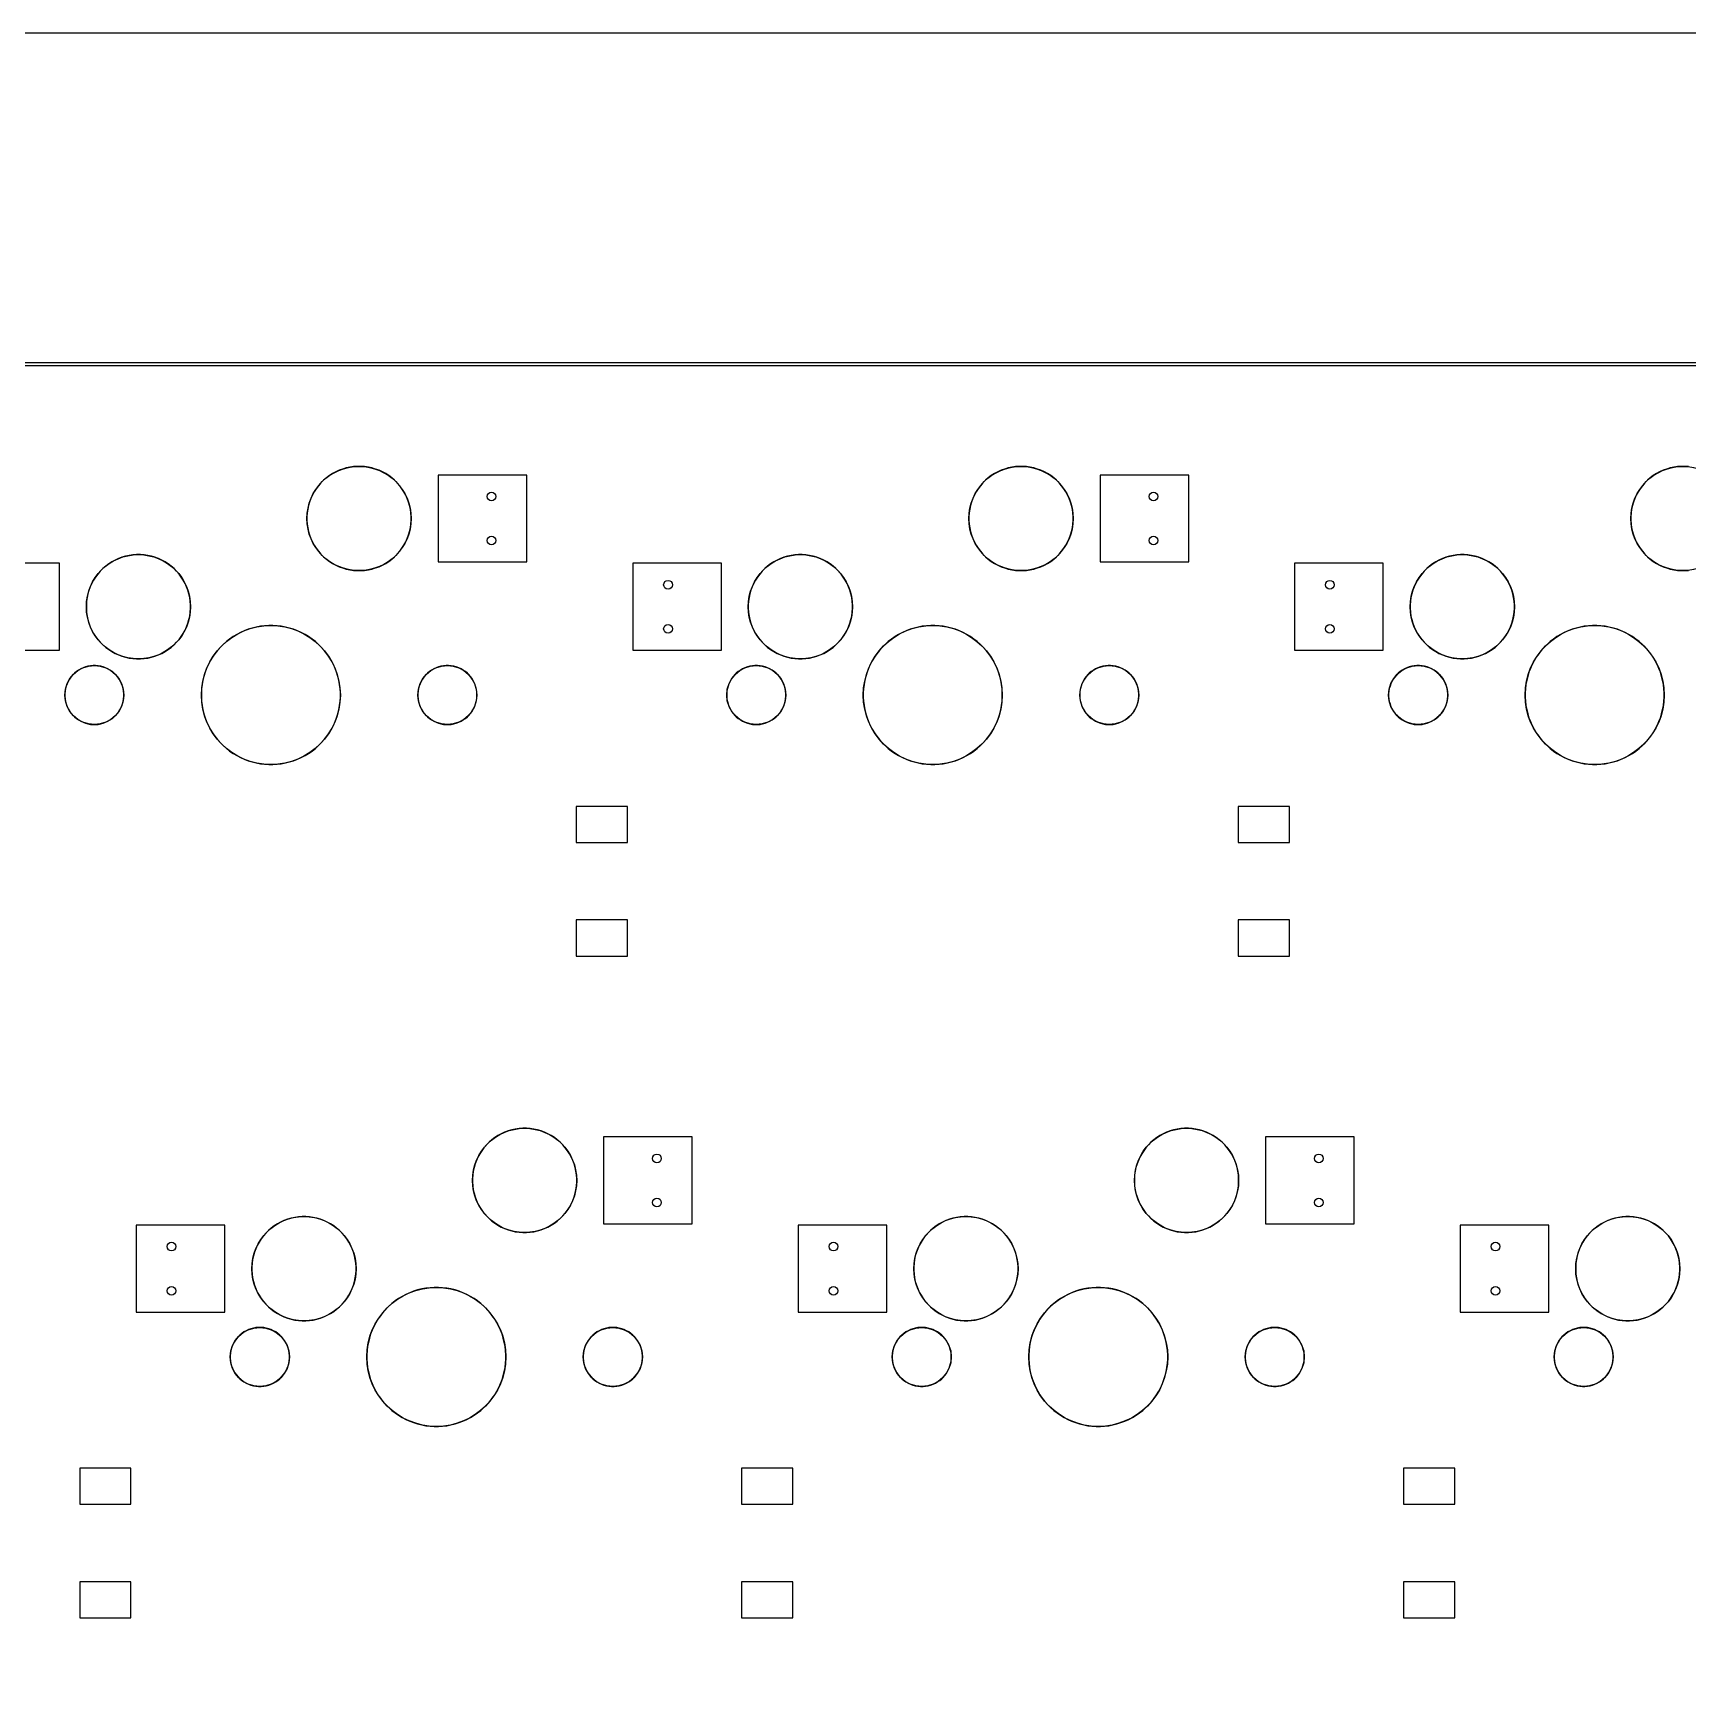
# Model space of a CAD drawing. Header units: millimetres. Extents: x 0 to 248, y 0 to 95.
# Drawn here: x 126.51 to 174.13, y 47.62 to 95.25 of the extents above; entities that cross this region are included whole.
import ezdxf

# ---------------------------------------------------------------- set-up
doc = ezdxf.new("R2010")
doc.units = ezdxf.units.MM

msp = doc.modelspace()

# ---------------------------------------------------------------- linework, layer by layer
at = {"layer": '16_copper'}
for points in [[(140.715, 82.53), (138.165, 82.53), (138.165, 80.03), (140.715, 80.03)], [(159.765, 82.53), (157.215, 82.53), (157.215, 80.03), (159.765, 80.03)], [(127.265, 79.99), (124.715, 79.99), (124.715, 77.49), (127.265, 77.49)], [(146.315, 79.99), (143.765, 79.99), (143.765, 77.49), (146.315, 77.49)], [(165.365, 79.99), (162.815, 79.99), (162.815, 77.49), (165.365, 77.49)], [(143.612, 72.996), (142.138, 72.996), (142.138, 71.959), (143.612, 71.959)], [(162.662, 72.996), (161.188, 72.996), (161.188, 71.959), (162.662, 71.959)], [(143.612, 69.726), (142.138, 69.726), (142.138, 68.689), (143.612, 68.689)], [(162.662, 69.726), (161.188, 69.726), (161.188, 68.689), (162.662, 68.689)], [(145.478, 63.48), (142.928, 63.48), (142.928, 60.98), (145.478, 60.98)], [(164.528, 63.48), (161.978, 63.48), (161.978, 60.98), (164.528, 60.98)], [(132.028, 60.94), (129.477, 60.94), (129.477, 58.44), (132.028, 58.44)], [(151.078, 60.94), (148.528, 60.94), (148.528, 58.44), (151.078, 58.44)], [(170.127, 60.94), (167.578, 60.94), (167.578, 58.44), (170.127, 58.44)], [(129.325, 53.946), (127.851, 53.946), (127.851, 52.909), (129.325, 52.909)], [(148.375, 53.946), (146.9, 53.946), (146.9, 52.909), (148.375, 52.909)], [(167.424, 53.946), (165.951, 53.946), (165.951, 52.909), (167.424, 52.909)], [(129.325, 50.676), (127.851, 50.676), (127.851, 49.639), (129.325, 49.639)], [(148.375, 50.676), (146.9, 50.676), (146.9, 49.639), (148.375, 49.639)], [(167.424, 50.676), (165.951, 50.676), (165.951, 49.639), (167.424, 49.639)]]:
    msp.add_lwpolyline(points, close=True, dxfattribs=at)
at = {"layer": '1_copper'}
msp.add_lwpolyline([(238.125, 85.763), (9.525, 85.763)], dxfattribs=at)
msp.add_lwpolyline([(9.563, 9.563), (9.563, 85.687), (238.087, 85.687), (238.087, 9.563)], close=True, dxfattribs=at)
at = {"layer": 'drills_NPTH'}
for centre, radius in [((135.89, 81.28), 1.5), ((154.94, 81.28), 1.5), ((173.99, 81.28), 1.5), ((129.54, 78.74), 1.5), ((148.59, 78.74), 1.5), ((167.64, 78.74), 1.5), ((133.35, 76.2), 2), ((152.4, 76.2), 2), ((171.45, 76.2), 2), ((128.27, 76.2), 0.85), ((138.43, 76.2), 0.85), ((147.32, 76.2), 0.85), ((157.48, 76.2), 0.85), ((166.37, 76.2), 0.85), ((140.653, 62.23), 1.5), ((159.703, 62.23), 1.5), ((134.303, 59.69), 1.5), ((153.353, 59.69), 1.5), ((172.403, 59.69), 1.5), ((138.113, 57.15), 2), ((157.162, 57.15), 2), ((133.032, 57.15), 0.85), ((143.192, 57.15), 0.85), ((152.083, 57.15), 0.85), ((162.243, 57.15), 0.85), ((171.133, 57.15), 0.85)]:
    msp.add_circle(centre, radius, dxfattribs=at)
at = {"layer": 'drills_PTH'}
for centre in [(139.7, 81.915), (158.75, 81.915), (139.7, 80.645), (158.75, 80.645), (144.78, 79.375), (163.83, 79.375), (144.78, 78.105), (163.83, 78.105), (144.463, 62.865), (163.513, 62.865), (144.463, 61.595), (163.513, 61.595), (130.493, 60.325), (149.543, 60.325), (168.593, 60.325), (130.493, 59.055), (149.543, 59.055), (168.593, 59.055)]:
    msp.add_circle(centre, 0.125, dxfattribs=at)
at = {"layer": 'holes'}
for points in [[(134.39, 81.226), (134.398, 81.12), (134.413, 81.014), (134.436, 80.909), (134.466, 80.806), (134.503, 80.706), (134.548, 80.608), (134.599, 80.514), (134.657, 80.424), (134.721, 80.338), (134.791, 80.257), (134.867, 80.181), (134.948, 80.111), (135.034, 80.047), (135.124, 79.989), (135.218, 79.938), (135.316, 79.893), (135.416, 79.856), (135.519, 79.826), (135.624, 79.803), (135.73, 79.788), (135.836, 79.78), (135.944, 79.78), (136.05, 79.788), (136.156, 79.803), (136.261, 79.826), (136.364, 79.856), (136.464, 79.893), (136.562, 79.938), (136.656, 79.989), (136.746, 80.047), (136.832, 80.111), (136.913, 80.181), (136.989, 80.257), (137.059, 80.338), (137.123, 80.424), (137.181, 80.514), (137.232, 80.608), (137.277, 80.706), (137.314, 80.806), (137.344, 80.909), (137.367, 81.014), (137.382, 81.12), (137.39, 81.226), (137.39, 81.334), (137.382, 81.44), (137.367, 81.547), (137.344, 81.651), (137.314, 81.754), (137.277, 81.854), (137.232, 81.952), (137.181, 82.046), (137.123, 82.136), (137.059, 82.222), (136.989, 82.303), (136.913, 82.379), (136.832, 82.449), (136.746, 82.513), (136.656, 82.571), (136.562, 82.622), (136.464, 82.667), (136.364, 82.704), (136.261, 82.734), (136.156, 82.757), (136.05, 82.772), (135.944, 82.78), (135.836, 82.78), (135.73, 82.772), (135.624, 82.757), (135.519, 82.734), (135.416, 82.704), (135.316, 82.667), (135.218, 82.622), (135.124, 82.571), (135.034, 82.513), (134.948, 82.449), (134.867, 82.379), (134.791, 82.303), (134.721, 82.222), (134.657, 82.136), (134.599, 82.046), (134.548, 81.952), (134.503, 81.854), (134.466, 81.754), (134.436, 81.651), (134.413, 81.547), (134.398, 81.44), (134.39, 81.334), (134.39, 81.226)], [(153.44, 81.226), (153.448, 81.12), (153.463, 81.014), (153.486, 80.909), (153.516, 80.806), (153.553, 80.706), (153.598, 80.608), (153.649, 80.514), (153.707, 80.424), (153.771, 80.338), (153.841, 80.257), (153.917, 80.181), (153.998, 80.111), (154.084, 80.047), (154.174, 79.989), (154.268, 79.938), (154.366, 79.893), (154.466, 79.856), (154.569, 79.826), (154.674, 79.803), (154.78, 79.788), (154.886, 79.78), (154.994, 79.78), (155.1, 79.788), (155.207, 79.803), (155.311, 79.826), (155.414, 79.856), (155.514, 79.893), (155.612, 79.938), (155.706, 79.989), (155.796, 80.047), (155.882, 80.111), (155.963, 80.181), (156.039, 80.257), (156.109, 80.338), (156.173, 80.424), (156.231, 80.514), (156.282, 80.608), (156.327, 80.706), (156.364, 80.806), (156.394, 80.909), (156.417, 81.014), (156.432, 81.12), (156.44, 81.226), (156.44, 81.334), (156.432, 81.44), (156.417, 81.547), (156.394, 81.651), (156.364, 81.754), (156.327, 81.854), (156.282, 81.952), (156.231, 82.046), (156.173, 82.136), (156.109, 82.222), (156.039, 82.303), (155.963, 82.379), (155.882, 82.449), (155.796, 82.513), (155.706, 82.571), (155.612, 82.622), (155.514, 82.667), (155.414, 82.704), (155.311, 82.734), (155.207, 82.757), (155.1, 82.772), (154.994, 82.78), (154.886, 82.78), (154.78, 82.772), (154.674, 82.757), (154.569, 82.734), (154.466, 82.704), (154.366, 82.667), (154.268, 82.622), (154.174, 82.571), (154.084, 82.513), (153.998, 82.449), (153.917, 82.379), (153.841, 82.303), (153.771, 82.222), (153.707, 82.136), (153.649, 82.046), (153.598, 81.952), (153.553, 81.854), (153.516, 81.754), (153.486, 81.651), (153.463, 81.547), (153.448, 81.44), (153.44, 81.334), (153.44, 81.226)], [(128.04, 78.686), (128.048, 78.58), (128.063, 78.474), (128.086, 78.369), (128.116, 78.266), (128.153, 78.166), (128.198, 78.068), (128.249, 77.974), (128.307, 77.884), (128.371, 77.798), (128.441, 77.717), (128.517, 77.641), (128.598, 77.571), (128.684, 77.507), (128.774, 77.449), (128.868, 77.398), (128.966, 77.353), (129.066, 77.316), (129.169, 77.286), (129.274, 77.263), (129.38, 77.248), (129.486, 77.24), (129.594, 77.24), (129.7, 77.248), (129.806, 77.263), (129.911, 77.286), (130.014, 77.316), (130.114, 77.353), (130.212, 77.398), (130.306, 77.449), (130.396, 77.507), (130.482, 77.571), (130.563, 77.641), (130.639, 77.717), (130.709, 77.798), (130.773, 77.884), (130.831, 77.974), (130.882, 78.068), (130.927, 78.166), (130.964, 78.266), (130.994, 78.369), (131.017, 78.474), (131.032, 78.58), (131.04, 78.686), (131.04, 78.794), (131.032, 78.9), (131.017, 79.007), (130.994, 79.111), (130.964, 79.214), (130.927, 79.314), (130.882, 79.412), (130.831, 79.506), (130.773, 79.596), (130.709, 79.682), (130.639, 79.763), (130.563, 79.839), (130.482, 79.909), (130.396, 79.973), (130.306, 80.031), (130.212, 80.082), (130.114, 80.127), (130.014, 80.164), (129.911, 80.194), (129.806, 80.217), (129.7, 80.232), (129.594, 80.24), (129.486, 80.24), (129.38, 80.232), (129.274, 80.217), (129.169, 80.194), (129.066, 80.164), (128.966, 80.127), (128.868, 80.082), (128.774, 80.031), (128.684, 79.973), (128.598, 79.909), (128.517, 79.839), (128.441, 79.763), (128.371, 79.682), (128.307, 79.596), (128.249, 79.506), (128.198, 79.412), (128.153, 79.314), (128.116, 79.214), (128.086, 79.111), (128.063, 79.007), (128.048, 78.9), (128.04, 78.794), (128.04, 78.686)], [(147.09, 78.686), (147.098, 78.58), (147.113, 78.474), (147.136, 78.369), (147.166, 78.266), (147.203, 78.166), (147.248, 78.068), (147.299, 77.974), (147.357, 77.884), (147.421, 77.798), (147.491, 77.717), (147.567, 77.641), (147.648, 77.571), (147.734, 77.507), (147.824, 77.449), (147.918, 77.398), (148.016, 77.353), (148.116, 77.316), (148.219, 77.286), (148.323, 77.263), (148.43, 77.248), (148.536, 77.24), (148.644, 77.24), (148.75, 77.248), (148.857, 77.263), (148.961, 77.286), (149.064, 77.316), (149.164, 77.353), (149.262, 77.398), (149.356, 77.449), (149.446, 77.507), (149.532, 77.571), (149.613, 77.641), (149.689, 77.717), (149.759, 77.798), (149.823, 77.884), (149.881, 77.974), (149.932, 78.068), (149.977, 78.166), (150.014, 78.266), (150.044, 78.369), (150.067, 78.474), (150.082, 78.58), (150.09, 78.686), (150.09, 78.794), (150.082, 78.9), (150.067, 79.007), (150.044, 79.111), (150.014, 79.214), (149.977, 79.314), (149.932, 79.412), (149.881, 79.506), (149.823, 79.596), (149.759, 79.682), (149.689, 79.763), (149.613, 79.839), (149.532, 79.909), (149.446, 79.973), (149.356, 80.031), (149.262, 80.082), (149.164, 80.127), (149.064, 80.164), (148.961, 80.194), (148.857, 80.217), (148.75, 80.232), (148.644, 80.24), (148.536, 80.24), (148.43, 80.232), (148.323, 80.217), (148.219, 80.194), (148.116, 80.164), (148.016, 80.127), (147.918, 80.082), (147.824, 80.031), (147.734, 79.973), (147.648, 79.909), (147.567, 79.839), (147.491, 79.763), (147.421, 79.682), (147.357, 79.596), (147.299, 79.506), (147.248, 79.412), (147.203, 79.314), (147.166, 79.214), (147.136, 79.111), (147.113, 79.007), (147.098, 78.9), (147.09, 78.794), (147.09, 78.686)], [(166.14, 78.686), (166.148, 78.58), (166.163, 78.474), (166.186, 78.369), (166.216, 78.266), (166.253, 78.166), (166.298, 78.068), (166.349, 77.974), (166.407, 77.884), (166.471, 77.798), (166.541, 77.717), (166.617, 77.641), (166.698, 77.571), (166.784, 77.507), (166.874, 77.449), (166.968, 77.398), (167.066, 77.353), (167.166, 77.316), (167.269, 77.286), (167.374, 77.263), (167.48, 77.248), (167.586, 77.24), (167.694, 77.24), (167.8, 77.248), (167.906, 77.263), (168.011, 77.286), (168.114, 77.316), (168.214, 77.353), (168.312, 77.398), (168.406, 77.449), (168.496, 77.507), (168.582, 77.571), (168.663, 77.641), (168.739, 77.717), (168.809, 77.798), (168.873, 77.884), (168.931, 77.974), (168.982, 78.068), (169.027, 78.166), (169.064, 78.266), (169.094, 78.369), (169.117, 78.474), (169.132, 78.58), (169.14, 78.686), (169.14, 78.794), (169.132, 78.9), (169.117, 79.007), (169.094, 79.111), (169.064, 79.214), (169.027, 79.314), (168.982, 79.412), (168.931, 79.506), (168.873, 79.596), (168.809, 79.682), (168.739, 79.763), (168.663, 79.839), (168.582, 79.909), (168.496, 79.973), (168.406, 80.031), (168.312, 80.082), (168.214, 80.127), (168.114, 80.164), (168.011, 80.194), (167.906, 80.217), (167.8, 80.232), (167.694, 80.24), (167.586, 80.24), (167.48, 80.232), (167.374, 80.217), (167.269, 80.194), (167.166, 80.164), (167.066, 80.127), (166.968, 80.082), (166.874, 80.031), (166.784, 79.973), (166.698, 79.909), (166.617, 79.839), (166.541, 79.763), (166.471, 79.682), (166.407, 79.596), (166.349, 79.506), (166.298, 79.412), (166.253, 79.314), (166.216, 79.214), (166.186, 79.111), (166.163, 79.007), (166.148, 78.9), (166.14, 78.794), (166.14, 78.686)], [(131.35, 76.14), (131.357, 76.019), (131.372, 75.899), (131.394, 75.78), (131.423, 75.663), (131.459, 75.547), (131.501, 75.434), (131.551, 75.324), (131.607, 75.217), (131.67, 75.114), (131.738, 75.014), (131.813, 74.919), (131.893, 74.829), (131.979, 74.743), (132.069, 74.663), (132.164, 74.588), (132.264, 74.52), (132.367, 74.457), (132.474, 74.401), (132.584, 74.351), (132.697, 74.309), (132.813, 74.273), (132.93, 74.244), (133.049, 74.222), (133.169, 74.207), (133.29, 74.2), (133.41, 74.2), (133.531, 74.207), (133.651, 74.222), (133.77, 74.244), (133.887, 74.273), (134.003, 74.309), (134.116, 74.351), (134.226, 74.401), (134.333, 74.457), (134.436, 74.52), (134.536, 74.588), (134.631, 74.663), (134.721, 74.743), (134.807, 74.829), (134.887, 74.919), (134.962, 75.014), (135.03, 75.114), (135.093, 75.217), (135.149, 75.324), (135.199, 75.434), (135.241, 75.547), (135.277, 75.663), (135.306, 75.78), (135.328, 75.899), (135.343, 76.019), (135.35, 76.14), (135.35, 76.26), (135.343, 76.381), (135.328, 76.501), (135.306, 76.62), (135.277, 76.737), (135.241, 76.853), (135.199, 76.966), (135.149, 77.076), (135.093, 77.183), (135.03, 77.286), (134.962, 77.386), (134.887, 77.481), (134.807, 77.571), (134.721, 77.657), (134.631, 77.737), (134.536, 77.812), (134.436, 77.88), (134.333, 77.943), (134.226, 77.999), (134.116, 78.049), (134.003, 78.091), (133.887, 78.127), (133.77, 78.156), (133.651, 78.178), (133.531, 78.193), (133.41, 78.2), (133.29, 78.2), (133.169, 78.193), (133.049, 78.178), (132.93, 78.156), (132.813, 78.127), (132.697, 78.091), (132.584, 78.049), (132.474, 77.999), (132.367, 77.943), (132.264, 77.88), (132.164, 77.812), (132.069, 77.737), (131.979, 77.657), (131.893, 77.571), (131.813, 77.481), (131.738, 77.386), (131.67, 77.286), (131.607, 77.183), (131.551, 77.076), (131.501, 76.966), (131.459, 76.853), (131.423, 76.737), (131.394, 76.62), (131.372, 76.501), (131.357, 76.381), (131.35, 76.26), (131.35, 76.14)], [(150.4, 76.14), (150.407, 76.019), (150.422, 75.899), (150.444, 75.78), (150.473, 75.663), (150.509, 75.547), (150.551, 75.434), (150.601, 75.324), (150.657, 75.217), (150.72, 75.114), (150.788, 75.014), (150.863, 74.919), (150.943, 74.829), (151.029, 74.743), (151.119, 74.663), (151.214, 74.588), (151.314, 74.52), (151.417, 74.457), (151.524, 74.401), (151.634, 74.351), (151.747, 74.309), (151.863, 74.273), (151.98, 74.244), (152.099, 74.222), (152.219, 74.207), (152.34, 74.2), (152.46, 74.2), (152.581, 74.207), (152.701, 74.222), (152.82, 74.244), (152.937, 74.273), (153.053, 74.309), (153.166, 74.351), (153.276, 74.401), (153.383, 74.457), (153.486, 74.52), (153.586, 74.588), (153.681, 74.663), (153.771, 74.743), (153.857, 74.829), (153.937, 74.919), (154.012, 75.014), (154.08, 75.114), (154.143, 75.217), (154.199, 75.324), (154.249, 75.434), (154.291, 75.547), (154.327, 75.663), (154.356, 75.78), (154.378, 75.899), (154.393, 76.019), (154.4, 76.14), (154.4, 76.26), (154.393, 76.381), (154.378, 76.501), (154.356, 76.62), (154.327, 76.737), (154.291, 76.853), (154.249, 76.966), (154.199, 77.076), (154.143, 77.183), (154.08, 77.286), (154.012, 77.386), (153.937, 77.481), (153.857, 77.571), (153.771, 77.657), (153.681, 77.737), (153.586, 77.812), (153.486, 77.88), (153.383, 77.943), (153.276, 77.999), (153.166, 78.049), (153.053, 78.091), (152.937, 78.127), (152.82, 78.156), (152.701, 78.178), (152.581, 78.193), (152.46, 78.2), (152.34, 78.2), (152.219, 78.193), (152.099, 78.178), (151.98, 78.156), (151.863, 78.127), (151.747, 78.091), (151.634, 78.049), (151.524, 77.999), (151.417, 77.943), (151.314, 77.88), (151.214, 77.812), (151.119, 77.737), (151.029, 77.657), (150.943, 77.571), (150.863, 77.481), (150.788, 77.386), (150.72, 77.286), (150.657, 77.183), (150.601, 77.076), (150.551, 76.966), (150.509, 76.853), (150.473, 76.737), (150.444, 76.62), (150.422, 76.501), (150.407, 76.381), (150.4, 76.26), (150.4, 76.14)], [(169.45, 76.14), (169.457, 76.019), (169.472, 75.899), (169.494, 75.78), (169.523, 75.663), (169.559, 75.547), (169.601, 75.434), (169.651, 75.324), (169.707, 75.217), (169.77, 75.114), (169.838, 75.014), (169.913, 74.919), (169.993, 74.829), (170.079, 74.743), (170.169, 74.663), (170.264, 74.588), (170.364, 74.52), (170.467, 74.457), (170.574, 74.401), (170.684, 74.351), (170.797, 74.309), (170.913, 74.273), (171.03, 74.244), (171.149, 74.222), (171.269, 74.207), (171.39, 74.2), (171.51, 74.2), (171.631, 74.207), (171.751, 74.222), (171.87, 74.244), (171.987, 74.273), (172.103, 74.309), (172.216, 74.351), (172.326, 74.401), (172.433, 74.457), (172.536, 74.52), (172.636, 74.588), (172.731, 74.663), (172.821, 74.743), (172.907, 74.829), (172.987, 74.919), (173.062, 75.014), (173.13, 75.114), (173.193, 75.217), (173.249, 75.324), (173.299, 75.434), (173.341, 75.547), (173.377, 75.663), (173.406, 75.78), (173.428, 75.899), (173.443, 76.019), (173.45, 76.14), (173.45, 76.26), (173.443, 76.381), (173.428, 76.501), (173.406, 76.62), (173.377, 76.737), (173.341, 76.853), (173.299, 76.966), (173.249, 77.076), (173.193, 77.183), (173.13, 77.286), (173.062, 77.386), (172.987, 77.481), (172.907, 77.571), (172.821, 77.657), (172.731, 77.737), (172.636, 77.812), (172.536, 77.88), (172.433, 77.943), (172.326, 77.999), (172.216, 78.049), (172.103, 78.091), (171.987, 78.127), (171.87, 78.156), (171.751, 78.178), (171.631, 78.193), (171.51, 78.2), (171.39, 78.2), (171.269, 78.193), (171.149, 78.178), (171.03, 78.156), (170.913, 78.127), (170.797, 78.091), (170.684, 78.049), (170.574, 77.999), (170.467, 77.943), (170.364, 77.88), (170.264, 77.812), (170.169, 77.737), (170.079, 77.657), (169.993, 77.571), (169.913, 77.481), (169.838, 77.386), (169.77, 77.286), (169.707, 77.183), (169.651, 77.076), (169.601, 76.966), (169.559, 76.853), (169.523, 76.737), (169.494, 76.62), (169.472, 76.501), (169.457, 76.381), (169.45, 76.26), (169.45, 76.14)], [(127.42, 76.163), (127.426, 76.089), (127.439, 76.016), (127.459, 75.944), (127.484, 75.874), (127.515, 75.807), (127.552, 75.743), (127.595, 75.682), (127.643, 75.625), (127.695, 75.573), (127.752, 75.525), (127.813, 75.482), (127.877, 75.445), (127.944, 75.414), (128.014, 75.389), (128.086, 75.369), (128.159, 75.356), (128.233, 75.35), (128.307, 75.35), (128.381, 75.356), (128.454, 75.369), (128.526, 75.389), (128.596, 75.414), (128.663, 75.445), (128.727, 75.482), (128.788, 75.525), (128.845, 75.573), (128.897, 75.625), (128.945, 75.682), (128.988, 75.743), (129.025, 75.807), (129.056, 75.874), (129.081, 75.944), (129.101, 76.016), (129.114, 76.089), (129.12, 76.163), (129.12, 76.237), (129.114, 76.311), (129.101, 76.384), (129.081, 76.456), (129.056, 76.526), (129.025, 76.593), (128.988, 76.657), (128.945, 76.718), (128.897, 76.775), (128.845, 76.827), (128.788, 76.875), (128.727, 76.918), (128.663, 76.955), (128.596, 76.986), (128.526, 77.011), (128.454, 77.031), (128.381, 77.044), (128.307, 77.05), (128.233, 77.05), (128.159, 77.044), (128.086, 77.031), (128.014, 77.011), (127.944, 76.986), (127.877, 76.955), (127.813, 76.918), (127.752, 76.875), (127.695, 76.827), (127.643, 76.775), (127.595, 76.718), (127.552, 76.657), (127.515, 76.593), (127.484, 76.526), (127.459, 76.456), (127.439, 76.384), (127.426, 76.311), (127.42, 76.237), (127.42, 76.163)], [(137.58, 76.163), (137.586, 76.089), (137.599, 76.016), (137.619, 75.944), (137.644, 75.874), (137.675, 75.807), (137.712, 75.743), (137.755, 75.682), (137.803, 75.625), (137.855, 75.573), (137.912, 75.525), (137.973, 75.482), (138.037, 75.445), (138.104, 75.414), (138.174, 75.389), (138.246, 75.369), (138.319, 75.356), (138.393, 75.35), (138.467, 75.35), (138.541, 75.356), (138.614, 75.369), (138.686, 75.389), (138.756, 75.414), (138.823, 75.445), (138.887, 75.482), (138.948, 75.525), (139.005, 75.573), (139.057, 75.625), (139.105, 75.682), (139.148, 75.743), (139.185, 75.807), (139.216, 75.874), (139.241, 75.944), (139.261, 76.016), (139.274, 76.089), (139.28, 76.163), (139.28, 76.237), (139.274, 76.311), (139.261, 76.384), (139.241, 76.456), (139.216, 76.526), (139.185, 76.593), (139.148, 76.657), (139.105, 76.718), (139.057, 76.775), (139.005, 76.827), (138.948, 76.875), (138.887, 76.918), (138.823, 76.955), (138.756, 76.986), (138.686, 77.011), (138.614, 77.031), (138.541, 77.044), (138.467, 77.05), (138.393, 77.05), (138.319, 77.044), (138.246, 77.031), (138.174, 77.011), (138.104, 76.986), (138.037, 76.955), (137.973, 76.918), (137.912, 76.875), (137.855, 76.827), (137.803, 76.775), (137.755, 76.718), (137.712, 76.657), (137.675, 76.593), (137.644, 76.526), (137.619, 76.456), (137.599, 76.384), (137.586, 76.311), (137.58, 76.237), (137.58, 76.163)], [(146.47, 76.163), (146.476, 76.089), (146.489, 76.016), (146.509, 75.944), (146.534, 75.874), (146.565, 75.807), (146.602, 75.743), (146.645, 75.682), (146.693, 75.625), (146.745, 75.573), (146.802, 75.525), (146.863, 75.482), (146.927, 75.445), (146.994, 75.414), (147.064, 75.389), (147.136, 75.369), (147.209, 75.356), (147.283, 75.35), (147.357, 75.35), (147.431, 75.356), (147.504, 75.369), (147.576, 75.389), (147.646, 75.414), (147.713, 75.445), (147.777, 75.482), (147.838, 75.525), (147.895, 75.573), (147.947, 75.625), (147.995, 75.682), (148.038, 75.743), (148.075, 75.807), (148.106, 75.874), (148.131, 75.944), (148.151, 76.016), (148.164, 76.089), (148.17, 76.163), (148.17, 76.237), (148.164, 76.311), (148.151, 76.384), (148.131, 76.456), (148.106, 76.526), (148.075, 76.593), (148.038, 76.657), (147.995, 76.718), (147.947, 76.775), (147.895, 76.827), (147.838, 76.875), (147.777, 76.918), (147.713, 76.955), (147.646, 76.986), (147.576, 77.011), (147.504, 77.031), (147.431, 77.044), (147.357, 77.05), (147.283, 77.05), (147.209, 77.044), (147.136, 77.031), (147.064, 77.011), (146.994, 76.986), (146.927, 76.955), (146.863, 76.918), (146.802, 76.875), (146.745, 76.827), (146.693, 76.775), (146.645, 76.718), (146.602, 76.657), (146.565, 76.593), (146.534, 76.526), (146.509, 76.456), (146.489, 76.384), (146.476, 76.311), (146.47, 76.237), (146.47, 76.163)], [(156.63, 76.163), (156.636, 76.089), (156.649, 76.016), (156.669, 75.944), (156.694, 75.874), (156.725, 75.807), (156.762, 75.743), (156.805, 75.682), (156.853, 75.625), (156.905, 75.573), (156.962, 75.525), (157.023, 75.482), (157.087, 75.445), (157.154, 75.414), (157.224, 75.389), (157.296, 75.369), (157.369, 75.356), (157.443, 75.35), (157.517, 75.35), (157.591, 75.356), (157.664, 75.369), (157.736, 75.389), (157.806, 75.414), (157.873, 75.445), (157.937, 75.482), (157.998, 75.525), (158.055, 75.573), (158.107, 75.625), (158.155, 75.682), (158.198, 75.743), (158.235, 75.807), (158.266, 75.874), (158.291, 75.944), (158.311, 76.016), (158.324, 76.089), (158.33, 76.163), (158.33, 76.237), (158.324, 76.311), (158.311, 76.384), (158.291, 76.456), (158.266, 76.526), (158.235, 76.593), (158.198, 76.657), (158.155, 76.718), (158.107, 76.775), (158.055, 76.827), (157.998, 76.875), (157.937, 76.918), (157.873, 76.955), (157.806, 76.986), (157.736, 77.011), (157.664, 77.031), (157.591, 77.044), (157.517, 77.05), (157.443, 77.05), (157.369, 77.044), (157.296, 77.031), (157.224, 77.011), (157.154, 76.986), (157.087, 76.955), (157.023, 76.918), (156.962, 76.875), (156.905, 76.827), (156.853, 76.775), (156.805, 76.718), (156.762, 76.657), (156.725, 76.593), (156.694, 76.526), (156.669, 76.456), (156.649, 76.384), (156.636, 76.311), (156.63, 76.237), (156.63, 76.163)], [(165.52, 76.163), (165.526, 76.089), (165.539, 76.016), (165.559, 75.944), (165.584, 75.874), (165.615, 75.807), (165.652, 75.743), (165.695, 75.682), (165.743, 75.625), (165.795, 75.573), (165.852, 75.525), (165.913, 75.482), (165.977, 75.445), (166.044, 75.414), (166.114, 75.389), (166.186, 75.369), (166.259, 75.356), (166.333, 75.35), (166.407, 75.35), (166.481, 75.356), (166.554, 75.369), (166.626, 75.389), (166.696, 75.414), (166.763, 75.445), (166.827, 75.482), (166.888, 75.525), (166.945, 75.573), (166.997, 75.625), (167.045, 75.682), (167.088, 75.743), (167.125, 75.807), (167.156, 75.874), (167.181, 75.944), (167.201, 76.016), (167.214, 76.089), (167.22, 76.163), (167.22, 76.237), (167.214, 76.311), (167.201, 76.384), (167.181, 76.456), (167.156, 76.526), (167.125, 76.593), (167.088, 76.657), (167.045, 76.718), (166.997, 76.775), (166.945, 76.827), (166.888, 76.875), (166.827, 76.918), (166.763, 76.955), (166.696, 76.986), (166.626, 77.011), (166.554, 77.031), (166.481, 77.044), (166.407, 77.05), (166.333, 77.05), (166.259, 77.044), (166.186, 77.031), (166.114, 77.011), (166.044, 76.986), (165.977, 76.955), (165.913, 76.918), (165.852, 76.875), (165.795, 76.827), (165.743, 76.775), (165.695, 76.718), (165.652, 76.657), (165.615, 76.593), (165.584, 76.526), (165.559, 76.456), (165.539, 76.384), (165.526, 76.311), (165.52, 76.237), (165.52, 76.163)], [(139.153, 62.176), (139.16, 62.07), (139.175, 61.964), (139.198, 61.859), (139.228, 61.756), (139.266, 61.656), (139.31, 61.558), (139.362, 61.464), (139.42, 61.374), (139.484, 61.288), (139.554, 61.207), (139.63, 61.131), (139.711, 61.061), (139.796, 60.997), (139.887, 60.939), (139.981, 60.888), (140.078, 60.843), (140.179, 60.806), (140.281, 60.776), (140.386, 60.753), (140.492, 60.738), (140.599, 60.73), (140.706, 60.73), (140.813, 60.738), (140.919, 60.753), (141.024, 60.776), (141.126, 60.806), (141.227, 60.843), (141.324, 60.888), (141.418, 60.939), (141.509, 60.997), (141.594, 61.061), (141.675, 61.131), (141.751, 61.207), (141.821, 61.288), (141.885, 61.374), (141.943, 61.464), (141.995, 61.558), (142.039, 61.656), (142.077, 61.756), (142.107, 61.859), (142.13, 61.964), (142.145, 62.07), (142.153, 62.176), (142.153, 62.284), (142.145, 62.39), (142.13, 62.497), (142.107, 62.601), (142.077, 62.704), (142.039, 62.804), (141.995, 62.902), (141.943, 62.996), (141.885, 63.086), (141.821, 63.172), (141.751, 63.253), (141.675, 63.329), (141.594, 63.399), (141.509, 63.463), (141.418, 63.521), (141.324, 63.572), (141.227, 63.617), (141.126, 63.654), (141.024, 63.684), (140.919, 63.707), (140.813, 63.722), (140.706, 63.73), (140.599, 63.73), (140.492, 63.722), (140.386, 63.707), (140.281, 63.684), (140.179, 63.654), (140.078, 63.617), (139.981, 63.572), (139.887, 63.521), (139.796, 63.463), (139.711, 63.399), (139.63, 63.329), (139.554, 63.253), (139.484, 63.172), (139.42, 63.086), (139.362, 62.996), (139.31, 62.902), (139.266, 62.804), (139.228, 62.704), (139.198, 62.601), (139.175, 62.497), (139.16, 62.39), (139.153, 62.284), (139.153, 62.176)], [(158.203, 62.176), (158.21, 62.07), (158.225, 61.964), (158.248, 61.859), (158.278, 61.756), (158.316, 61.656), (158.36, 61.558), (158.412, 61.464), (158.47, 61.374), (158.534, 61.288), (158.604, 61.207), (158.68, 61.131), (158.761, 61.061), (158.846, 60.997), (158.937, 60.939), (159.031, 60.888), (159.128, 60.843), (159.228, 60.806), (159.331, 60.776), (159.436, 60.753), (159.542, 60.738), (159.649, 60.73), (159.756, 60.73), (159.863, 60.738), (159.969, 60.753), (160.074, 60.776), (160.177, 60.806), (160.277, 60.843), (160.374, 60.888), (160.468, 60.939), (160.559, 60.997), (160.644, 61.061), (160.725, 61.131), (160.801, 61.207), (160.871, 61.288), (160.935, 61.374), (160.993, 61.464), (161.045, 61.558), (161.089, 61.656), (161.127, 61.756), (161.157, 61.859), (161.18, 61.964), (161.195, 62.07), (161.203, 62.176), (161.203, 62.284), (161.195, 62.39), (161.18, 62.497), (161.157, 62.601), (161.127, 62.704), (161.089, 62.804), (161.045, 62.902), (160.993, 62.996), (160.935, 63.086), (160.871, 63.172), (160.801, 63.253), (160.725, 63.329), (160.644, 63.399), (160.559, 63.463), (160.468, 63.521), (160.374, 63.572), (160.277, 63.617), (160.177, 63.654), (160.074, 63.684), (159.969, 63.707), (159.863, 63.722), (159.756, 63.73), (159.649, 63.73), (159.542, 63.722), (159.436, 63.707), (159.331, 63.684), (159.228, 63.654), (159.128, 63.617), (159.031, 63.572), (158.937, 63.521), (158.846, 63.463), (158.761, 63.399), (158.68, 63.329), (158.604, 63.253), (158.534, 63.172), (158.47, 63.086), (158.412, 62.996), (158.36, 62.902), (158.316, 62.804), (158.278, 62.704), (158.248, 62.601), (158.225, 62.497), (158.21, 62.39), (158.203, 62.284), (158.203, 62.176)], [(132.803, 59.636), (132.81, 59.53), (132.825, 59.424), (132.848, 59.319), (132.878, 59.216), (132.916, 59.116), (132.96, 59.018), (133.012, 58.924), (133.07, 58.834), (133.134, 58.748), (133.204, 58.667), (133.28, 58.591), (133.361, 58.521), (133.446, 58.457), (133.537, 58.399), (133.631, 58.348), (133.728, 58.303), (133.829, 58.266), (133.931, 58.236), (134.036, 58.213), (134.142, 58.198), (134.249, 58.19), (134.356, 58.19), (134.463, 58.198), (134.569, 58.213), (134.674, 58.236), (134.776, 58.266), (134.877, 58.303), (134.974, 58.348), (135.068, 58.399), (135.159, 58.457), (135.244, 58.521), (135.325, 58.591), (135.401, 58.667), (135.471, 58.748), (135.535, 58.834), (135.593, 58.924), (135.645, 59.018), (135.689, 59.116), (135.727, 59.216), (135.757, 59.319), (135.78, 59.424), (135.795, 59.53), (135.803, 59.636), (135.803, 59.744), (135.795, 59.85), (135.78, 59.957), (135.757, 60.061), (135.727, 60.164), (135.689, 60.264), (135.645, 60.362), (135.593, 60.456), (135.535, 60.546), (135.471, 60.632), (135.401, 60.713), (135.325, 60.789), (135.244, 60.859), (135.159, 60.923), (135.068, 60.981), (134.974, 61.032), (134.877, 61.077), (134.776, 61.114), (134.674, 61.144), (134.569, 61.167), (134.463, 61.182), (134.356, 61.19), (134.249, 61.19), (134.142, 61.182), (134.036, 61.167), (133.931, 61.144), (133.829, 61.114), (133.728, 61.077), (133.631, 61.032), (133.537, 60.981), (133.446, 60.923), (133.361, 60.859), (133.28, 60.789), (133.204, 60.713), (133.134, 60.632), (133.07, 60.546), (133.012, 60.456), (132.96, 60.362), (132.916, 60.264), (132.878, 60.164), (132.848, 60.061), (132.825, 59.957), (132.81, 59.85), (132.803, 59.744), (132.803, 59.636)], [(151.853, 59.636), (151.86, 59.53), (151.875, 59.424), (151.898, 59.319), (151.928, 59.216), (151.966, 59.116), (152.01, 59.018), (152.062, 58.924), (152.12, 58.834), (152.184, 58.748), (152.254, 58.667), (152.33, 58.591), (152.411, 58.521), (152.496, 58.457), (152.587, 58.399), (152.681, 58.348), (152.778, 58.303), (152.879, 58.266), (152.981, 58.236), (153.086, 58.213), (153.192, 58.198), (153.299, 58.19), (153.406, 58.19), (153.513, 58.198), (153.619, 58.213), (153.724, 58.236), (153.827, 58.266), (153.927, 58.303), (154.024, 58.348), (154.118, 58.399), (154.209, 58.457), (154.294, 58.521), (154.375, 58.591), (154.451, 58.667), (154.521, 58.748), (154.585, 58.834), (154.643, 58.924), (154.695, 59.018), (154.739, 59.116), (154.777, 59.216), (154.807, 59.319), (154.83, 59.424), (154.845, 59.53), (154.853, 59.636), (154.853, 59.744), (154.845, 59.85), (154.83, 59.957), (154.807, 60.061), (154.777, 60.164), (154.739, 60.264), (154.695, 60.362), (154.643, 60.456), (154.585, 60.546), (154.521, 60.632), (154.451, 60.713), (154.375, 60.789), (154.294, 60.859), (154.209, 60.923), (154.118, 60.981), (154.024, 61.032), (153.927, 61.077), (153.827, 61.114), (153.724, 61.144), (153.619, 61.167), (153.513, 61.182), (153.406, 61.19), (153.299, 61.19), (153.192, 61.182), (153.086, 61.167), (152.981, 61.144), (152.879, 61.114), (152.778, 61.077), (152.681, 61.032), (152.587, 60.981), (152.496, 60.923), (152.411, 60.859), (152.33, 60.789), (152.254, 60.713), (152.184, 60.632), (152.12, 60.546), (152.062, 60.456), (152.01, 60.362), (151.966, 60.264), (151.928, 60.164), (151.898, 60.061), (151.875, 59.957), (151.86, 59.85), (151.853, 59.744), (151.853, 59.636)], [(170.903, 59.636), (170.91, 59.53), (170.925, 59.424), (170.948, 59.319), (170.978, 59.216), (171.016, 59.116), (171.06, 59.018), (171.112, 58.924), (171.17, 58.834), (171.234, 58.748), (171.304, 58.667), (171.38, 58.591), (171.461, 58.521), (171.546, 58.457), (171.637, 58.399), (171.731, 58.348), (171.828, 58.303), (171.929, 58.266), (172.031, 58.236), (172.136, 58.213), (172.242, 58.198), (172.349, 58.19), (172.456, 58.19), (172.563, 58.198), (172.669, 58.213), (172.774, 58.236), (172.877, 58.266), (172.977, 58.303), (173.074, 58.348), (173.168, 58.399), (173.259, 58.457), (173.344, 58.521), (173.425, 58.591), (173.501, 58.667), (173.571, 58.748), (173.635, 58.834), (173.693, 58.924), (173.745, 59.018), (173.789, 59.116), (173.827, 59.216), (173.857, 59.319), (173.88, 59.424), (173.895, 59.53), (173.903, 59.636), (173.903, 59.744), (173.895, 59.85), (173.88, 59.957), (173.857, 60.061), (173.827, 60.164), (173.789, 60.264), (173.745, 60.362), (173.693, 60.456), (173.635, 60.546), (173.571, 60.632), (173.501, 60.713), (173.425, 60.789), (173.344, 60.859), (173.259, 60.923), (173.168, 60.981), (173.074, 61.032), (172.977, 61.077), (172.877, 61.114), (172.774, 61.144), (172.669, 61.167), (172.563, 61.182), (172.456, 61.19), (172.349, 61.19), (172.242, 61.182), (172.136, 61.167), (172.031, 61.144), (171.929, 61.114), (171.828, 61.077), (171.731, 61.032), (171.637, 60.981), (171.546, 60.923), (171.461, 60.859), (171.38, 60.789), (171.304, 60.713), (171.234, 60.632), (171.17, 60.546), (171.112, 60.456), (171.06, 60.362), (171.016, 60.264), (170.978, 60.164), (170.948, 60.061), (170.925, 59.957), (170.91, 59.85), (170.903, 59.744), (170.903, 59.636)], [(136.113, 57.09), (136.12, 56.969), (136.134, 56.849), (136.156, 56.73), (136.185, 56.613), (136.221, 56.497), (136.264, 56.384), (136.314, 56.274), (136.37, 56.167), (136.432, 56.064), (136.501, 55.964), (136.575, 55.869), (136.656, 55.779), (136.741, 55.693), (136.831, 55.613), (136.927, 55.538), (137.026, 55.47), (137.13, 55.407), (137.237, 55.351), (137.347, 55.301), (137.46, 55.259), (137.575, 55.223), (137.693, 55.194), (137.811, 55.172), (137.931, 55.157), (138.052, 55.15), (138.173, 55.15), (138.294, 55.157), (138.414, 55.172), (138.532, 55.194), (138.65, 55.223), (138.765, 55.259), (138.878, 55.301), (138.988, 55.351), (139.095, 55.407), (139.199, 55.47), (139.298, 55.538), (139.394, 55.613), (139.484, 55.693), (139.569, 55.779), (139.65, 55.869), (139.724, 55.964), (139.793, 56.064), (139.855, 56.167), (139.911, 56.274), (139.961, 56.384), (140.004, 56.497), (140.04, 56.613), (140.069, 56.73), (140.091, 56.849), (140.105, 56.969), (140.113, 57.09), (140.113, 57.21), (140.105, 57.331), (140.091, 57.451), (140.069, 57.57), (140.04, 57.687), (140.004, 57.803), (139.961, 57.916), (139.911, 58.026), (139.855, 58.133), (139.793, 58.236), (139.724, 58.336), (139.65, 58.431), (139.569, 58.521), (139.484, 58.607), (139.394, 58.687), (139.298, 58.762), (139.199, 58.83), (139.095, 58.893), (138.988, 58.949), (138.878, 58.999), (138.765, 59.041), (138.65, 59.077), (138.532, 59.106), (138.414, 59.128), (138.294, 59.143), (138.173, 59.15), (138.052, 59.15), (137.931, 59.143), (137.811, 59.128), (137.693, 59.106), (137.575, 59.077), (137.46, 59.041), (137.347, 58.999), (137.237, 58.949), (137.13, 58.893), (137.026, 58.83), (136.927, 58.762), (136.831, 58.687), (136.741, 58.607), (136.656, 58.521), (136.575, 58.431), (136.501, 58.336), (136.432, 58.236), (136.37, 58.133), (136.314, 58.026), (136.264, 57.916), (136.221, 57.803), (136.185, 57.687), (136.156, 57.57), (136.134, 57.451), (136.12, 57.331), (136.113, 57.21), (136.113, 57.09)], [(155.162, 57.09), (155.17, 56.969), (155.184, 56.849), (155.206, 56.73), (155.235, 56.613), (155.271, 56.497), (155.314, 56.384), (155.364, 56.274), (155.42, 56.167), (155.482, 56.064), (155.551, 55.964), (155.625, 55.869), (155.706, 55.779), (155.791, 55.693), (155.881, 55.613), (155.977, 55.538), (156.076, 55.47), (156.18, 55.407), (156.287, 55.351), (156.397, 55.301), (156.51, 55.259), (156.625, 55.223), (156.743, 55.194), (156.861, 55.172), (156.981, 55.157), (157.102, 55.15), (157.223, 55.15), (157.344, 55.157), (157.464, 55.172), (157.582, 55.194), (157.7, 55.223), (157.815, 55.259), (157.928, 55.301), (158.038, 55.351), (158.145, 55.407), (158.249, 55.47), (158.348, 55.538), (158.444, 55.613), (158.534, 55.693), (158.619, 55.779), (158.7, 55.869), (158.774, 55.964), (158.843, 56.064), (158.905, 56.167), (158.961, 56.274), (159.011, 56.384), (159.054, 56.497), (159.09, 56.613), (159.119, 56.73), (159.141, 56.849), (159.155, 56.969), (159.162, 57.09), (159.162, 57.21), (159.155, 57.331), (159.141, 57.451), (159.119, 57.57), (159.09, 57.687), (159.054, 57.803), (159.011, 57.916), (158.961, 58.026), (158.905, 58.133), (158.843, 58.236), (158.774, 58.336), (158.7, 58.431), (158.619, 58.521), (158.534, 58.607), (158.444, 58.687), (158.348, 58.762), (158.249, 58.83), (158.145, 58.893), (158.038, 58.949), (157.928, 58.999), (157.815, 59.041), (157.7, 59.077), (157.582, 59.106), (157.464, 59.128), (157.344, 59.143), (157.223, 59.15), (157.102, 59.15), (156.981, 59.143), (156.861, 59.128), (156.743, 59.106), (156.625, 59.077), (156.51, 59.041), (156.397, 58.999), (156.287, 58.949), (156.18, 58.893), (156.076, 58.83), (155.977, 58.762), (155.881, 58.687), (155.791, 58.607), (155.706, 58.521), (155.625, 58.431), (155.551, 58.336), (155.482, 58.236), (155.42, 58.133), (155.364, 58.026), (155.314, 57.916), (155.271, 57.803), (155.235, 57.687), (155.206, 57.57), (155.184, 57.451), (155.17, 57.331), (155.162, 57.21), (155.162, 57.09)], [(132.183, 57.113), (132.189, 57.039), (132.202, 56.966), (132.221, 56.894), (132.246, 56.824), (132.278, 56.757), (132.315, 56.693), (132.358, 56.632), (132.405, 56.575), (132.458, 56.523), (132.515, 56.475), (132.575, 56.432), (132.64, 56.395), (132.707, 56.364), (132.777, 56.339), (132.848, 56.319), (132.921, 56.306), (132.995, 56.3), (133.07, 56.3), (133.144, 56.306), (133.217, 56.319), (133.288, 56.339), (133.358, 56.364), (133.425, 56.395), (133.49, 56.432), (133.55, 56.475), (133.607, 56.523), (133.66, 56.575), (133.707, 56.632), (133.75, 56.693), (133.787, 56.757), (133.819, 56.824), (133.844, 56.894), (133.863, 56.966), (133.876, 57.039), (133.882, 57.113), (133.882, 57.187), (133.876, 57.261), (133.863, 57.334), (133.844, 57.406), (133.819, 57.476), (133.787, 57.543), (133.75, 57.607), (133.707, 57.668), (133.66, 57.725), (133.607, 57.777), (133.55, 57.825), (133.49, 57.868), (133.425, 57.905), (133.358, 57.936), (133.288, 57.961), (133.217, 57.981), (133.144, 57.994), (133.07, 58), (132.995, 58), (132.921, 57.994), (132.848, 57.981), (132.777, 57.961), (132.707, 57.936), (132.64, 57.905), (132.575, 57.868), (132.515, 57.825), (132.458, 57.777), (132.405, 57.725), (132.358, 57.668), (132.315, 57.607), (132.278, 57.543), (132.246, 57.476), (132.221, 57.406), (132.202, 57.334), (132.189, 57.261), (132.183, 57.187), (132.183, 57.113)], [(142.343, 57.113), (142.349, 57.039), (142.362, 56.966), (142.381, 56.894), (142.406, 56.824), (142.438, 56.757), (142.475, 56.693), (142.518, 56.632), (142.565, 56.575), (142.618, 56.523), (142.675, 56.475), (142.735, 56.432), (142.8, 56.395), (142.867, 56.364), (142.937, 56.339), (143.008, 56.319), (143.081, 56.306), (143.155, 56.3), (143.23, 56.3), (143.304, 56.306), (143.377, 56.319), (143.448, 56.339), (143.518, 56.364), (143.585, 56.395), (143.65, 56.432), (143.71, 56.475), (143.767, 56.523), (143.82, 56.575), (143.867, 56.632), (143.91, 56.693), (143.947, 56.757), (143.979, 56.824), (144.004, 56.894), (144.023, 56.966), (144.036, 57.039), (144.043, 57.113), (144.043, 57.187), (144.036, 57.261), (144.023, 57.334), (144.004, 57.406), (143.979, 57.476), (143.947, 57.543), (143.91, 57.607), (143.867, 57.668), (143.82, 57.725), (143.767, 57.777), (143.71, 57.825), (143.65, 57.868), (143.585, 57.905), (143.518, 57.936), (143.448, 57.961), (143.377, 57.981), (143.304, 57.994), (143.23, 58), (143.155, 58), (143.081, 57.994), (143.008, 57.981), (142.937, 57.961), (142.867, 57.936), (142.8, 57.905), (142.735, 57.868), (142.675, 57.825), (142.618, 57.777), (142.565, 57.725), (142.518, 57.668), (142.475, 57.607), (142.438, 57.543), (142.406, 57.476), (142.381, 57.406), (142.362, 57.334), (142.349, 57.261), (142.343, 57.187), (142.343, 57.113)], [(151.233, 57.113), (151.239, 57.039), (151.252, 56.966), (151.271, 56.894), (151.296, 56.824), (151.328, 56.757), (151.365, 56.693), (151.408, 56.632), (151.455, 56.575), (151.508, 56.523), (151.565, 56.475), (151.625, 56.432), (151.69, 56.395), (151.757, 56.364), (151.827, 56.339), (151.898, 56.319), (151.971, 56.306), (152.045, 56.3), (152.12, 56.3), (152.194, 56.306), (152.267, 56.319), (152.338, 56.339), (152.408, 56.364), (152.475, 56.395), (152.54, 56.432), (152.6, 56.475), (152.657, 56.523), (152.71, 56.575), (152.757, 56.632), (152.8, 56.693), (152.837, 56.757), (152.869, 56.824), (152.894, 56.894), (152.913, 56.966), (152.926, 57.039), (152.933, 57.113), (152.933, 57.187), (152.926, 57.261), (152.913, 57.334), (152.894, 57.406), (152.869, 57.476), (152.837, 57.543), (152.8, 57.607), (152.757, 57.668), (152.71, 57.725), (152.657, 57.777), (152.6, 57.825), (152.54, 57.868), (152.475, 57.905), (152.408, 57.936), (152.338, 57.961), (152.267, 57.981), (152.194, 57.994), (152.12, 58), (152.045, 58), (151.971, 57.994), (151.898, 57.981), (151.827, 57.961), (151.757, 57.936), (151.69, 57.905), (151.625, 57.868), (151.565, 57.825), (151.508, 57.777), (151.455, 57.725), (151.408, 57.668), (151.365, 57.607), (151.328, 57.543), (151.296, 57.476), (151.271, 57.406), (151.252, 57.334), (151.239, 57.261), (151.233, 57.187), (151.233, 57.113)], [(161.393, 57.113), (161.399, 57.039), (161.412, 56.966), (161.431, 56.894), (161.456, 56.824), (161.488, 56.757), (161.525, 56.693), (161.568, 56.632), (161.615, 56.575), (161.668, 56.523), (161.725, 56.475), (161.785, 56.432), (161.85, 56.395), (161.917, 56.364), (161.987, 56.339), (162.058, 56.319), (162.131, 56.306), (162.205, 56.3), (162.28, 56.3), (162.354, 56.306), (162.427, 56.319), (162.498, 56.339), (162.568, 56.364), (162.635, 56.395), (162.7, 56.432), (162.76, 56.475), (162.817, 56.523), (162.87, 56.575), (162.917, 56.632), (162.96, 56.693), (162.997, 56.757), (163.029, 56.824), (163.054, 56.894), (163.073, 56.966), (163.086, 57.039), (163.093, 57.113), (163.093, 57.187), (163.086, 57.261), (163.073, 57.334), (163.054, 57.406), (163.029, 57.476), (162.997, 57.543), (162.96, 57.607), (162.917, 57.668), (162.87, 57.725), (162.817, 57.777), (162.76, 57.825), (162.7, 57.868), (162.635, 57.905), (162.568, 57.936), (162.498, 57.961), (162.427, 57.981), (162.354, 57.994), (162.28, 58), (162.205, 58), (162.131, 57.994), (162.058, 57.981), (161.987, 57.961), (161.917, 57.936), (161.85, 57.905), (161.785, 57.868), (161.725, 57.825), (161.668, 57.777), (161.615, 57.725), (161.568, 57.668), (161.525, 57.607), (161.488, 57.543), (161.456, 57.476), (161.431, 57.406), (161.412, 57.334), (161.399, 57.261), (161.393, 57.187), (161.393, 57.113)], [(170.282, 57.113), (170.289, 57.039), (170.302, 56.966), (170.321, 56.894), (170.346, 56.824), (170.378, 56.757), (170.415, 56.693), (170.458, 56.632), (170.505, 56.575), (170.558, 56.523), (170.615, 56.475), (170.675, 56.432), (170.74, 56.395), (170.807, 56.364), (170.877, 56.339), (170.948, 56.319), (171.021, 56.306), (171.095, 56.3), (171.17, 56.3), (171.244, 56.306), (171.317, 56.319), (171.388, 56.339), (171.458, 56.364), (171.525, 56.395), (171.59, 56.432), (171.65, 56.475), (171.707, 56.523), (171.76, 56.575), (171.807, 56.632), (171.85, 56.693), (171.887, 56.757), (171.919, 56.824), (171.944, 56.894), (171.963, 56.966), (171.976, 57.039), (171.983, 57.113), (171.983, 57.187), (171.976, 57.261), (171.963, 57.334), (171.944, 57.406), (171.919, 57.476), (171.887, 57.543), (171.85, 57.607), (171.807, 57.668), (171.76, 57.725), (171.707, 57.777), (171.65, 57.825), (171.59, 57.868), (171.525, 57.905), (171.458, 57.936), (171.388, 57.961), (171.317, 57.981), (171.244, 57.994), (171.17, 58), (171.095, 58), (171.021, 57.994), (170.948, 57.981), (170.877, 57.961), (170.807, 57.936), (170.74, 57.905), (170.675, 57.868), (170.615, 57.825), (170.558, 57.777), (170.505, 57.725), (170.458, 57.668), (170.415, 57.607), (170.378, 57.543), (170.346, 57.476), (170.321, 57.406), (170.302, 57.334), (170.289, 57.261), (170.282, 57.187), (170.282, 57.113)]]:
    msp.add_lwpolyline(points, close=True, dxfattribs=at)
msp.add_lwpolyline([(174.15, 82.772), (174.044, 82.78), (173.936, 82.78), (173.83, 82.772), (173.724, 82.757), (173.619, 82.734), (173.516, 82.704), (173.416, 82.667), (173.318, 82.622), (173.224, 82.571), (173.134, 82.513), (173.048, 82.449), (172.967, 82.379), (172.891, 82.303), (172.821, 82.222), (172.757, 82.136), (172.699, 82.046), (172.648, 81.952), (172.603, 81.854), (172.566, 81.754), (172.536, 81.651), (172.513, 81.547), (172.498, 81.44), (172.49, 81.334), (172.49, 81.226), (172.49, 81.226), (172.498, 81.12), (172.513, 81.014), (172.536, 80.909), (172.566, 80.806), (172.603, 80.706), (172.648, 80.608), (172.699, 80.514), (172.757, 80.424), (172.821, 80.338), (172.891, 80.257), (172.967, 80.181), (173.048, 80.111), (173.134, 80.047), (173.224, 79.989), (173.318, 79.938), (173.416, 79.893), (173.516, 79.856), (173.619, 79.826), (173.724, 79.803), (173.83, 79.788), (173.936, 79.78), (174.044, 79.78), (174.15, 79.788)], dxfattribs=at)
at = {"layer": 'outline'}
msp.add_lwpolyline([(242.888, 95.25), (4.763, 95.25)], dxfattribs=at)

doc.saveas('drawing.dxf')
